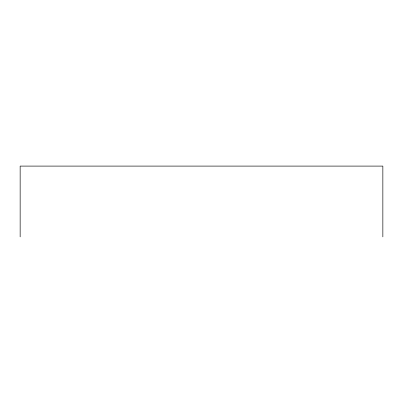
<?xml version="1.0" encoding="UTF-8"?>
<svg xmlns="http://www.w3.org/2000/svg" width="403" height="403" viewBox="0 0 403 403"><rect width="100%" height="100%" fill="white"/><g stroke="black" fill="none" stroke-linecap="round" stroke-linejoin="round"><path stroke-width="0.6" d="M382.85 236.904L382.85 166.096L20.15 166.096L20.15 236.904"/></g></svg>
